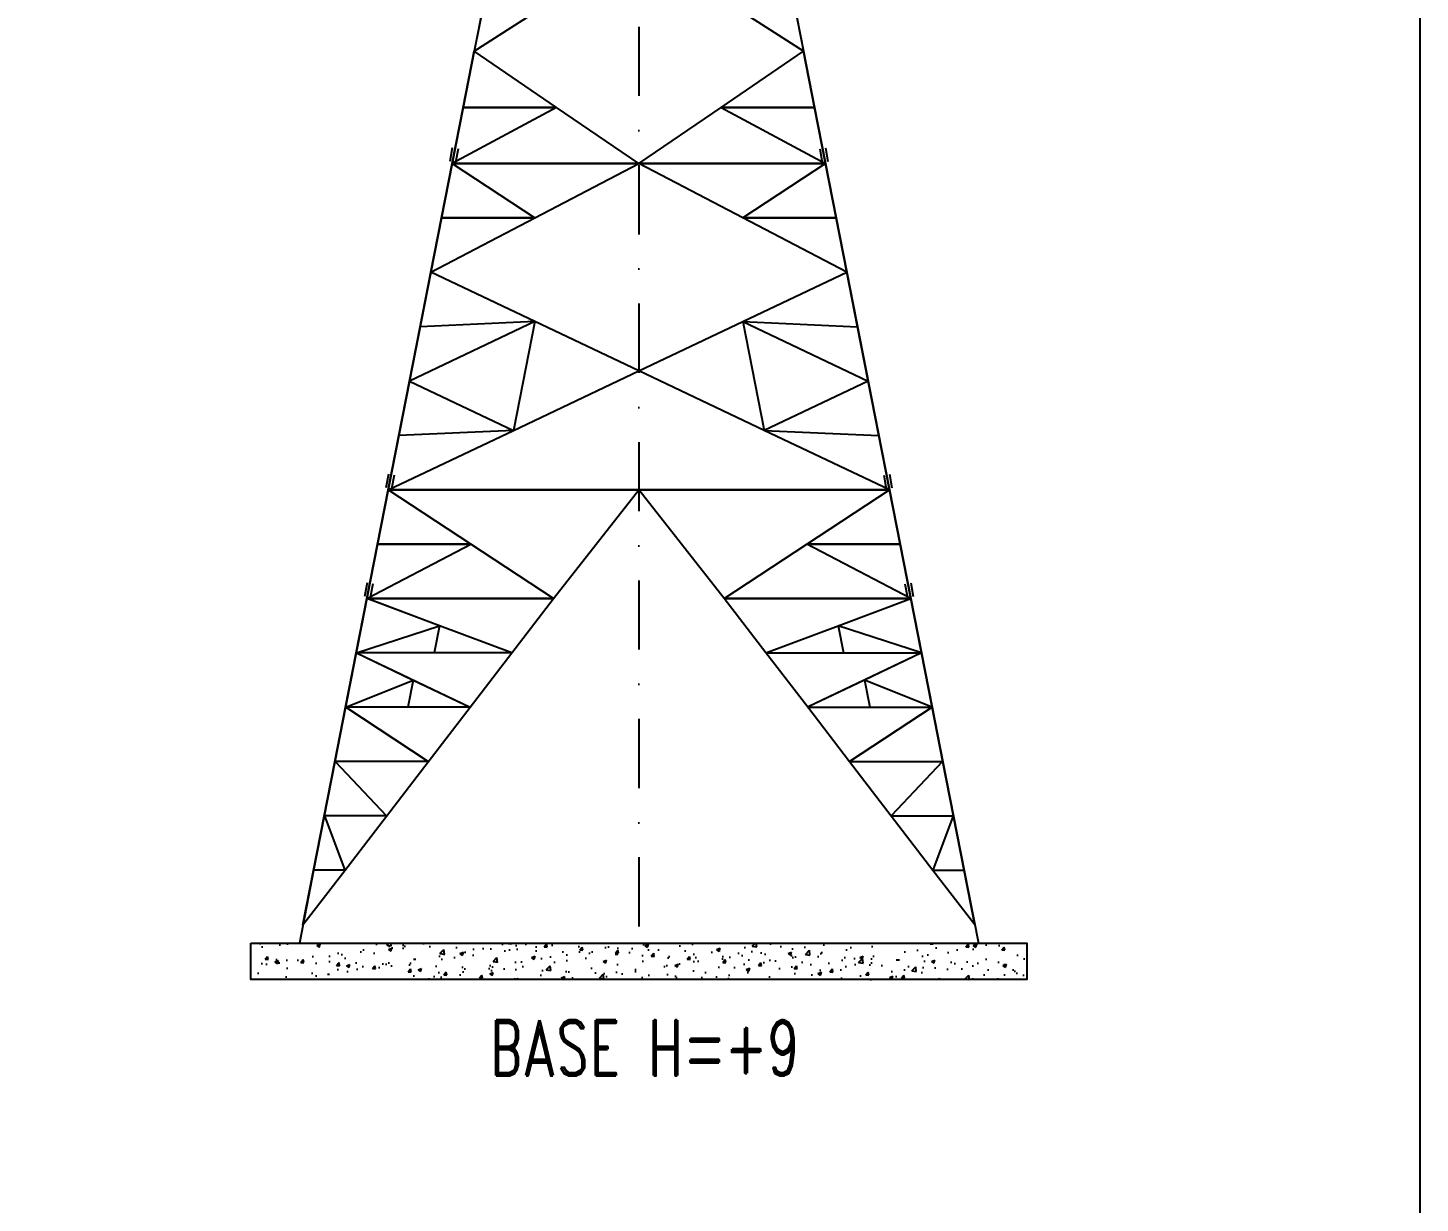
# Model space of a CAD drawing. Extents: x 512650 to 528870, y -6972 to 4508.
# Drawn here: x 526858 to 528870, y -3593 to -1894 of the extents above; entities that cross this region are included whole.
import ezdxf

# ---------------------------------------------------------------- set-up
doc = ezdxf.new("R2010")
doc.units = 0
doc.header["$LTSCALE"] = 200
doc.header["$MEASUREMENT"] = 0
doc.linetypes.add('DASHDOT', pattern=[1, 0.5, -0.25, 0, -0.25])
doc.layers.add('LS', color=7, linetype='CONTINUOUS')
doc.layers.add('MZ', color=6, linetype='DASHDOT')
doc.styles.add('RD', font='ROMAND8.SHX', dxfattribs={"width": 0.7})

msp = doc.modelspace()

# ---------------------------------------------------------------- hatches: boundary and pattern name
at = {"layer": 'LS'}
h = msp.add_hatch(dxfattribs=at)
h.set_pattern_fill('AR-CONC', color=3, scale=7.200107, style=0)
h.set_pattern_definition([(50, (504663.67, -7769.687), (51.6435, -4.51822), [5.40008, -59.40088]), (355, (504663.67, -7769.687), (-9.99024, 54.15864), [4.32006, -47.5207]), (100.4514, (504667.974, -7770.063), (41.65329, 49.64038), [4.58936, -50.48298]), (46.1842, (504663.67, -7755.287), (76.8425, -11.91755), [8.10012, -89.10132]), (96.6356, (504670.074, -7756.28), (67.29671, 70.13753), [6.88404, -75.72446]), (351.1842, (504663.67, -7755.29), (67.29666, 70.13758), [6.4801, -71.28106]), (21, (504670.87, -7758.887), (42.977945, -28.98899), [5.40008, -59.40088]), (326, (504670.87, -7758.887), (17.51896, 52.21158), [4.32006, -47.5207]), (71.4514, (504674.45, -7761.3), (60.49693, 23.22254), [4.58936, -50.48298]), (37.5, (504663.67, -7769.687), (0.875523, 23.968713), [0, -46.944696, 0, -48.240715, 0, -47.700707]), (7.5, (504663.67, -7769.687), (18.941288, 28.398064), [0, -27.504408, 0, -45.86468, 0, -18.18027]), (327.5, (504647.614, -7769.687), (38.435785, -1.623975), [0, -18.000267, 0, -56.160833, 0, -74.521105]), (317.5, (504640.414, -7769.687), (41.990027, 7.207666), [0, -23.400347, 0, -37.296553, 0, -52.920785])])
h.paths.add_polyline_path([(528301.886, -3217.589), (527180.12, -3217.589), (527180.12, -3270.071), (528301.886, -3270.071)])

# ---------------------------------------------------------------- linework, layer by layer
at = {"layer": 'LS', "color": 6, "ltscale": 0.01}
for p, q in [((527503.16, -1928.083), (527622.055, -1851.369)), ((527503.16, -1928.083), (527622.055, -1851.369)), ((527518.198, -1851.369), (527503.16, -1928.083)), ((527518.198, -1851.369), (527503.16, -1928.083)), ((527516.522, -1859.963), (527503.16, -1928.083)), ((527516.522, -1859.963), (527503.16, -1928.083)), ((527978.847, -1928.083), (527859.951, -1851.369)), ((527978.847, -1928.083), (527859.951, -1851.369)), ((527963.808, -1851.369), (527978.847, -1928.083)), ((527963.808, -1851.369), (527978.847, -1928.083)), ((527965.485, -1859.963), (527978.847, -1928.083)), ((527965.485, -1859.963), (527978.847, -1928.083)), ((527487.23, -2009.303), (527503.16, -1928.083)), ((527487.23, -2009.303), (527503.16, -1928.083)), ((527503.16, -1928.083), (527487.23, -2009.303)), ((527503.16, -1928.083), (527487.23, -2009.303)), ((527622.055, -2009.303), (527503.16, -1928.083)), ((527622.055, -2009.303), (527503.16, -1928.083)), ((527859.951, -2009.303), (527978.847, -1928.083)), ((527859.951, -2009.303), (527978.847, -1928.083)), ((527994.776, -2009.303), (527978.847, -1928.083)), ((527994.776, -2009.303), (527978.847, -1928.083)), ((527978.847, -1928.083), (527994.776, -2009.303)), ((527978.847, -1928.083), (527994.776, -2009.303)), ((527622.055, -2009.303), (527471.3, -2090.523)), ((527622.055, -2009.303), (527471.3, -2090.523)), ((527487.23, -2009.303), (527471.3, -2090.523)), ((527487.23, -2009.303), (527471.3, -2090.523)), ((527471.3, -2090.523), (527487.23, -2009.303)), ((527471.3, -2090.523), (527487.23, -2009.303)), ((527487.23, -2009.303), (527471.3, -2090.523)), ((527487.23, -2009.303), (527471.3, -2090.523)), ((527487.23, -2009.303), (527622.055, -2009.303)), ((527622.055, -2009.303), (527487.23, -2009.303)), ((527741.003, -2090.523), (527622.055, -2009.303)), ((527741.003, -2090.523), (527622.055, -2009.303)), ((527741.003, -2090.523), (527859.951, -2009.303)), ((527741.003, -2090.523), (527859.951, -2009.303)), ((527859.951, -2009.303), (527994.776, -2009.303)), ((527994.776, -2009.303), (527859.951, -2009.303)), ((527859.951, -2009.303), (528010.706, -2090.523)), ((527859.951, -2009.303), (528010.706, -2090.523)), ((527994.776, -2009.303), (528010.706, -2090.523)), ((527994.776, -2009.303), (528010.706, -2090.523)), ((528010.706, -2090.523), (527994.776, -2009.303)), ((528010.706, -2090.523), (527994.776, -2009.303)), ((527994.776, -2009.303), (528010.706, -2090.523)), ((527994.776, -2009.303), (528010.706, -2090.523)), ((527471.396, -2067.769), (527467.887, -2087.45)), ((527479.65, -2069.241), (527476.141, -2088.921)), ((528002.356, -2069.241), (528005.866, -2088.921)), ((528010.61, -2067.769), (528014.12, -2087.45)), ((527471.3, -2090.523), (527455.895, -2169.123)), ((527471.3, -2090.523), (527455.895, -2169.123)), ((527455.895, -2169.123), (527471.3, -2090.523)), ((527455.895, -2169.123), (527471.3, -2090.523)), ((527471.3, -2090.523), (527455.895, -2169.123)), ((527471.3, -2090.523), (527455.895, -2169.123)), ((527606.126, -2090.523), (527471.3, -2090.523)), ((527471.3, -2090.523), (527606.126, -2090.523)), ((527471.3, -2090.523), (527606.126, -2090.523)), ((527471.3, -2090.523), (527606.126, -2090.523)), ((527471.3, -2090.523), (527606.126, -2090.523)), ((527606.126, -2090.523), (527471.3, -2090.523)), ((527606.126, -2090.523), (527471.3, -2090.523)), ((527606.126, -2090.523), (527471.3, -2090.523)), ((527471.3, -2090.523), (527590.72, -2169.123)), ((527471.3, -2090.523), (527590.72, -2169.123)), ((527590.72, -2169.123), (527741.003, -2090.523)), ((527590.72, -2169.123), (527741.003, -2090.523)), ((527606.126, -2090.523), (527741.003, -2090.523)), ((527741.003, -2090.523), (527606.126, -2090.523)), ((527741.003, -2090.523), (527606.126, -2090.523)), ((527741.003, -2090.523), (527606.126, -2090.523)), ((527741.003, -2090.523), (527875.881, -2090.523)), ((527875.881, -2090.523), (527741.003, -2090.523)), ((527741.003, -2090.523), (527875.881, -2090.523)), ((527741.003, -2090.523), (527875.881, -2090.523)), ((527891.286, -2169.123), (527741.003, -2090.523)), ((527891.286, -2169.123), (527741.003, -2090.523)), ((528010.706, -2090.523), (527875.881, -2090.523)), ((527875.881, -2090.523), (528010.706, -2090.523)), ((528010.706, -2090.523), (527875.881, -2090.523)), ((528010.706, -2090.523), (527875.881, -2090.523)), ((527875.881, -2090.523), (528010.706, -2090.523)), ((528010.706, -2090.523), (527875.881, -2090.523)), ((527875.881, -2090.523), (528010.706, -2090.523)), ((528010.706, -2090.523), (527891.286, -2169.123)), ((528010.706, -2090.523), (527891.286, -2169.123)), ((528010.706, -2090.523), (528026.112, -2169.123)), ((528010.706, -2090.523), (528026.112, -2169.123)), ((528026.112, -2169.123), (528010.706, -2090.523)), ((528026.112, -2169.123), (528010.706, -2090.523)), ((528010.706, -2090.523), (528026.112, -2169.123)), ((528010.706, -2090.523), (528026.112, -2169.123)), ((527440.489, -2247.723), (527455.895, -2169.123)), ((527440.489, -2247.723), (527455.895, -2169.123)), ((527440.489, -2247.723), (527590.72, -2169.123)), ((527440.489, -2247.723), (527590.72, -2169.123)), ((527455.895, -2169.123), (527440.489, -2247.723)), ((527455.895, -2169.123), (527440.489, -2247.723)), ((527455.895, -2169.123), (527590.72, -2169.123)), ((527590.72, -2169.123), (527455.895, -2169.123)), ((527891.286, -2169.123), (528026.112, -2169.123)), ((528026.112, -2169.123), (527891.286, -2169.123)), ((528041.517, -2247.723), (527891.286, -2169.123)), ((528041.517, -2247.723), (527891.286, -2169.123)), ((528041.517, -2247.723), (528026.112, -2169.123)), ((528041.517, -2247.723), (528026.112, -2169.123)), ((528026.112, -2169.123), (528041.517, -2247.723)), ((528026.112, -2169.123), (528041.517, -2247.723)), ((527425.084, -2326.323), (527440.489, -2247.723)), ((527425.084, -2326.323), (527440.489, -2247.723)), ((527440.489, -2247.723), (527426.498, -2318.987)), ((527440.489, -2247.723), (527426.498, -2318.987)), ((527590.72, -2318.987), (527440.489, -2247.723)), ((527590.72, -2318.987), (527440.489, -2247.723)), ((527891.286, -2318.987), (528041.517, -2247.723)), ((527891.286, -2318.987), (528041.517, -2247.723)), ((528056.923, -2326.323), (528041.517, -2247.723)), ((528056.923, -2326.323), (528041.517, -2247.723)), ((528041.517, -2247.723), (528055.508, -2318.987)), ((528041.517, -2247.723), (528055.508, -2318.987)), ((527426.498, -2318.987), (527395.687, -2476.187)), ((527426.498, -2318.987), (527395.687, -2476.187)), ((527426.498, -2318.987), (527409.626, -2404.923)), ((527426.498, -2318.987), (527409.626, -2404.923)), ((527590.72, -2318.987), (527409.626, -2404.923)), ((527590.72, -2318.987), (527409.626, -2404.923)), ((527409.626, -2404.923), (527425.084, -2326.323)), ((527409.626, -2404.923), (527425.084, -2326.323)), ((527426.498, -2318.987), (527412.508, -2390.303)), ((527426.498, -2318.987), (527412.508, -2390.303)), ((527590.72, -2318.987), (527425.084, -2326.323)), ((527590.72, -2318.987), (527425.084, -2326.323)), ((527425.084, -2326.323), (527426.498, -2318.987)), ((527425.084, -2326.323), (527426.498, -2318.987)), ((527590.72, -2318.987), (527559.909, -2476.187)), ((527590.72, -2318.987), (527559.909, -2476.187)), ((527741.003, -2390.303), (527590.72, -2318.987)), ((527741.003, -2390.303), (527590.72, -2318.987)), ((527741.003, -2390.303), (527891.286, -2318.987)), ((527741.003, -2390.303), (527891.286, -2318.987)), ((527891.286, -2318.987), (528056.923, -2326.323)), ((527891.286, -2318.987), (528056.923, -2326.323)), ((527891.286, -2318.987), (528072.381, -2404.923)), ((527891.286, -2318.987), (528072.381, -2404.923)), ((527891.286, -2318.987), (527922.098, -2476.187)), ((527891.286, -2318.987), (527922.098, -2476.187)), ((528056.923, -2326.323), (528055.508, -2318.987)), ((528056.923, -2326.323), (528055.508, -2318.987)), ((528055.508, -2318.987), (528072.381, -2404.923)), ((528055.508, -2318.987), (528072.381, -2404.923)), ((528055.508, -2318.987), (528086.319, -2476.187)), ((528055.508, -2318.987), (528086.319, -2476.187)), ((528055.508, -2318.987), (528069.499, -2390.303)), ((528055.508, -2318.987), (528069.499, -2390.303)), ((528072.381, -2404.923), (528056.923, -2326.323)), ((528072.381, -2404.923), (528056.923, -2326.323)), ((527412.508, -2390.303), (527395.687, -2476.187)), ((527412.508, -2390.303), (527395.687, -2476.187)), ((527559.909, -2476.187), (527741.003, -2390.303)), ((527559.909, -2476.187), (527741.003, -2390.303)), ((527922.098, -2476.187), (527741.003, -2390.303)), ((527922.098, -2476.187), (527741.003, -2390.303)), ((528069.499, -2390.303), (528086.319, -2476.187)), ((528069.499, -2390.303), (528086.319, -2476.187)), ((527394.22, -2483.523), (527409.626, -2404.923)), ((527394.22, -2483.523), (527409.626, -2404.923)), ((527409.626, -2404.923), (527395.687, -2476.187)), ((527409.626, -2404.923), (527395.687, -2476.187)), ((527409.626, -2404.923), (527559.909, -2476.187)), ((527409.626, -2404.923), (527559.909, -2476.187)), ((528072.381, -2404.923), (527922.098, -2476.187)), ((528072.381, -2404.923), (527922.098, -2476.187)), ((528072.381, -2404.923), (528086.319, -2476.187)), ((528072.381, -2404.923), (528086.319, -2476.187)), ((528087.786, -2483.523), (528072.381, -2404.923)), ((528087.786, -2483.523), (528072.381, -2404.923)), ((527378.814, -2562.123), (527559.909, -2476.187)), ((527378.814, -2562.123), (527559.909, -2476.187)), ((527395.687, -2476.187), (527378.814, -2562.123)), ((527395.687, -2476.187), (527378.814, -2562.123)), ((527378.814, -2562.123), (527394.22, -2483.523)), ((527378.814, -2562.123), (527394.22, -2483.523)), ((527395.687, -2476.187), (527394.22, -2483.523)), ((527395.687, -2476.187), (527394.22, -2483.523)), ((527559.909, -2476.187), (527394.22, -2483.523)), ((527559.909, -2476.187), (527394.22, -2483.523)), ((527922.098, -2476.187), (528087.786, -2483.523)), ((527922.098, -2476.187), (528087.786, -2483.523)), ((528103.192, -2562.123), (527922.098, -2476.187)), ((528103.192, -2562.123), (527922.098, -2476.187)), ((528086.319, -2476.187), (528087.786, -2483.523)), ((528086.319, -2476.187), (528087.786, -2483.523)), ((528086.319, -2476.187), (528103.192, -2562.123)), ((528086.319, -2476.187), (528103.192, -2562.123)), ((528103.192, -2562.123), (528087.786, -2483.523)), ((528103.192, -2562.123), (528087.786, -2483.523)), ((527378.91, -2539.369), (527375.401, -2559.05)), ((527387.164, -2540.841), (527383.655, -2560.521)), ((528094.842, -2540.841), (528098.352, -2560.521)), ((528103.096, -2539.369), (528106.606, -2559.05)), ((527378.814, -2562.123), (527348.003, -2719.323)), ((527378.814, -2562.123), (527348.003, -2719.323)), ((527363.409, -2640.723), (527378.814, -2562.123)), ((527363.409, -2640.723), (527378.814, -2562.123)), ((527378.814, -2562.123), (527363.409, -2640.723)), ((527378.814, -2562.123), (527363.409, -2640.723)), ((527378.814, -2562.123), (527499.544, -2562.123)), ((527378.814, -2562.123), (527499.544, -2562.123)), ((527378.814, -2562.123), (527439.179, -2562.123)), ((527378.814, -2562.123), (527439.179, -2562.123)), ((527378.814, -2562.123), (527439.179, -2562.123)), ((527498.286, -2640.723), (527378.814, -2562.123)), ((527498.286, -2640.723), (527378.814, -2562.123)), ((527378.814, -2562.123), (527559.909, -2562.123)), ((527559.909, -2562.123), (527378.814, -2562.123)), ((527378.814, -2562.123), (527499.544, -2562.123)), ((527378.814, -2562.123), (527499.544, -2562.123)), ((527378.814, -2562.123), (527439.179, -2562.123)), ((527378.814, -2562.123), (527439.179, -2562.123)), ((527378.814, -2562.123), (528103.192, -2562.123)), ((527439.179, -2562.123), (527499.544, -2562.123)), ((527439.179, -2562.123), (527499.544, -2562.123)), ((527499.544, -2562.123), (527620.274, -2562.123)), ((527499.544, -2562.123), (527620.274, -2562.123)), ((527499.544, -2562.123), (527559.909, -2562.123)), ((527499.544, -2562.123), (527559.909, -2562.123)), ((527559.909, -2562.123), (527620.274, -2562.123)), ((527559.909, -2562.123), (527620.274, -2562.123)), ((527559.909, -2562.123), (527741.003, -2562.123)), ((527741.003, -2562.123), (527559.909, -2562.123)), ((527617.706, -2719.323), (527741.003, -2562.123)), ((527617.706, -2719.323), (527741.003, -2562.123)), ((527620.274, -2562.123), (527741.003, -2562.123)), ((527620.274, -2562.123), (527741.003, -2562.123)), ((527620.274, -2562.123), (527741.003, -2562.123)), ((527620.274, -2562.123), (527741.003, -2562.123)), ((527864.3, -2719.323), (527741.003, -2562.123)), ((527864.3, -2719.323), (527741.003, -2562.123)), ((527741.003, -2562.123), (527922.098, -2562.123)), ((527922.098, -2562.123), (527741.003, -2562.123)), ((527861.733, -2562.123), (527741.003, -2562.123)), ((527861.733, -2562.123), (527741.003, -2562.123)), ((527741.003, -2562.123), (527861.733, -2562.123)), ((527741.003, -2562.123), (527861.733, -2562.123)), ((527922.098, -2562.123), (527861.733, -2562.123)), ((527922.098, -2562.123), (527861.733, -2562.123)), ((527982.462, -2562.123), (527861.733, -2562.123)), ((527982.462, -2562.123), (527861.733, -2562.123)), ((527922.098, -2562.123), (528103.192, -2562.123)), ((528103.192, -2562.123), (527922.098, -2562.123)), ((527982.462, -2562.123), (527922.098, -2562.123)), ((527982.462, -2562.123), (527922.098, -2562.123)), ((528103.192, -2562.123), (527982.462, -2562.123)), ((527982.462, -2562.123), (528103.192, -2562.123)), ((528103.192, -2562.123), (527982.462, -2562.123)), ((528103.192, -2562.123), (527982.462, -2562.123)), ((528042.827, -2562.123), (527982.462, -2562.123)), ((528042.827, -2562.123), (527982.462, -2562.123)), ((527983.72, -2640.723), (528103.192, -2562.123)), ((527983.72, -2640.723), (528103.192, -2562.123)), ((528103.192, -2562.123), (528042.827, -2562.123)), ((528103.192, -2562.123), (528042.827, -2562.123)), ((528042.827, -2562.123), (528103.192, -2562.123)), ((528103.192, -2562.123), (528042.827, -2562.123)), ((528103.192, -2562.123), (528042.827, -2562.123)), ((528103.192, -2562.123), (528134.003, -2719.323)), ((528103.192, -2562.123), (528134.003, -2719.323)), ((528118.598, -2640.723), (528103.192, -2562.123)), ((528118.598, -2640.723), (528103.192, -2562.123)), ((528103.192, -2562.123), (528118.598, -2640.723)), ((528103.192, -2562.123), (528118.598, -2640.723)), ((527348.003, -2719.323), (527498.286, -2640.723)), ((527348.003, -2719.323), (527498.286, -2640.723)), ((527348.003, -2719.323), (527363.409, -2640.723)), ((527348.003, -2719.323), (527363.409, -2640.723)), ((527348.003, -2719.323), (527363.409, -2640.723)), ((527348.003, -2719.323), (527363.409, -2640.723)), ((527363.409, -2640.723), (527348.003, -2719.323)), ((527363.409, -2640.723), (527348.003, -2719.323)), ((527363.409, -2640.723), (527498.286, -2640.723)), ((527498.286, -2640.723), (527363.409, -2640.723)), ((527617.706, -2719.323), (527498.286, -2640.723)), ((527617.706, -2719.323), (527498.286, -2640.723)), ((527864.3, -2719.323), (527983.72, -2640.723)), ((527864.3, -2719.323), (527983.72, -2640.723)), ((528134.003, -2719.323), (527983.72, -2640.723)), ((528134.003, -2719.323), (527983.72, -2640.723)), ((527983.72, -2640.723), (528118.598, -2640.723)), ((528118.598, -2640.723), (527983.72, -2640.723)), ((528134.003, -2719.323), (528118.598, -2640.723)), ((528134.003, -2719.323), (528118.598, -2640.723)), ((528134.003, -2719.323), (528118.598, -2640.723)), ((528134.003, -2719.323), (528118.598, -2640.723)), ((528118.598, -2640.723), (528134.003, -2719.323)), ((528118.598, -2640.723), (528134.003, -2719.323)), ((527348.099, -2696.569), (527344.59, -2716.25)), ((527356.353, -2698.041), (527352.843, -2717.721)), ((528125.654, -2698.041), (528129.163, -2717.721)), ((528133.907, -2696.569), (528137.417, -2716.25)), ((527332.598, -2797.923), (527348.003, -2719.323)), ((527348.003, -2719.323), (527332.598, -2797.923)), ((527332.598, -2797.923), (527348.003, -2719.323)), ((527348.003, -2719.323), (527332.598, -2797.923)), ((527348.003, -2719.323), (527340.3, -2758.623)), ((527348.003, -2719.323), (527340.3, -2758.623)), ((527348.003, -2719.323), (527482.828, -2719.323)), ((527348.003, -2719.323), (527482.828, -2719.323)), ((527482.828, -2719.323), (527348.003, -2719.323)), ((527348.003, -2719.323), (527482.828, -2719.323)), ((527482.828, -2719.323), (527348.003, -2719.323)), ((527482.828, -2719.323), (527348.003, -2719.323)), ((527348.003, -2719.323), (527482.828, -2719.323)), ((527482.828, -2719.323), (527348.003, -2719.323)), ((527452.758, -2758.609), (527348.052, -2719.304)), ((527452.758, -2758.609), (527348.101, -2719.323)), ((527617.706, -2719.323), (527482.828, -2719.323)), ((527617.706, -2719.323), (527482.828, -2719.323)), ((527482.828, -2719.323), (527617.706, -2719.323)), ((527617.706, -2719.323), (527482.828, -2719.323)), ((527557.341, -2797.923), (527617.706, -2719.323)), ((527557.341, -2797.923), (527617.706, -2719.323)), ((527864.3, -2719.323), (527999.178, -2719.323)), ((527864.3, -2719.323), (527999.178, -2719.323)), ((527864.3, -2719.323), (527999.178, -2719.323)), ((527999.178, -2719.323), (527864.3, -2719.323)), ((527924.665, -2797.923), (527864.3, -2719.323)), ((527924.665, -2797.923), (527864.3, -2719.323)), ((528134.003, -2719.323), (527999.178, -2719.323)), ((528134.003, -2719.323), (527999.178, -2719.323)), ((528134.003, -2719.323), (527999.178, -2719.323)), ((527999.178, -2719.323), (528134.003, -2719.323)), ((527999.178, -2719.323), (528134.003, -2719.323)), ((527999.178, -2719.323), (528134.003, -2719.323)), ((527999.178, -2719.323), (528134.003, -2719.323)), ((528134.003, -2719.323), (527999.178, -2719.323)), ((528029.248, -2758.609), (528133.954, -2719.304)), ((528029.248, -2758.609), (528133.905, -2719.323)), ((528149.409, -2797.923), (528134.003, -2719.323)), ((528134.003, -2719.323), (528149.409, -2797.923)), ((528134.003, -2719.323), (528141.706, -2758.623)), ((528149.409, -2797.923), (528134.003, -2719.323)), ((528134.003, -2719.323), (528149.409, -2797.923)), ((528134.003, -2719.323), (528141.706, -2758.623)), ((527332.598, -2797.923), (527340.3, -2758.623)), ((527340.3, -2758.623), (527332.598, -2797.923)), ((527332.598, -2797.923), (527340.3, -2758.623)), ((527340.3, -2758.623), (527332.598, -2797.923)), ((527340.3, -2758.623), (527332.598, -2797.923)), ((527340.3, -2758.623), (527332.598, -2797.923)), ((527332.701, -2797.894), (527452.758, -2758.609)), ((527332.701, -2797.894), (527452.758, -2758.609)), ((527452.758, -2758.609), (527445.006, -2797.894)), ((527452.758, -2758.609), (527445.006, -2797.894)), ((527557.363, -2797.894), (527452.758, -2758.609)), ((527557.363, -2797.894), (527452.758, -2758.609)), ((527924.643, -2797.894), (528029.248, -2758.609)), ((527924.643, -2797.894), (528029.248, -2758.609)), ((528149.305, -2797.894), (528029.248, -2758.609)), ((528029.248, -2758.609), (528037.001, -2797.894)), ((528149.305, -2797.894), (528029.248, -2758.609)), ((528029.248, -2758.609), (528037.001, -2797.894)), ((528149.409, -2797.923), (528141.706, -2758.623)), ((528141.706, -2758.623), (528149.409, -2797.923)), ((528149.409, -2797.923), (528141.706, -2758.623)), ((528141.706, -2758.623), (528149.409, -2797.923)), ((528141.706, -2758.623), (528149.409, -2797.923)), ((528141.706, -2758.623), (528149.409, -2797.923)), ((527317.192, -2876.523), (527332.598, -2797.923)), ((527332.598, -2797.923), (527317.192, -2876.523)), ((527317.192, -2876.523), (527332.598, -2797.923)), ((527332.598, -2797.923), (527317.192, -2876.523)), ((527332.598, -2797.923), (527324.895, -2837.223)), ((527332.598, -2797.923), (527324.895, -2837.223)), ((527332.701, -2797.894), (527497.02, -2876.466)), ((527332.701, -2797.894), (527497.02, -2876.466)), ((527445.006, -2797.894), (527332.701, -2797.894)), ((527332.701, -2797.894), (527414.834, -2837.18)), ((527445.006, -2797.894), (527332.701, -2797.894)), ((527332.701, -2797.894), (527414.834, -2837.18)), ((527557.363, -2797.894), (527445.006, -2797.894)), ((527557.363, -2797.894), (527445.006, -2797.894)), ((527496.976, -2876.523), (527557.341, -2797.923)), ((527496.976, -2876.523), (527557.341, -2797.923)), ((527924.643, -2797.894), (528037.001, -2797.894)), ((527924.643, -2797.894), (528037.001, -2797.894)), ((527985.03, -2876.523), (527924.665, -2797.923)), ((527985.03, -2876.523), (527924.665, -2797.923)), ((528149.305, -2797.894), (527984.986, -2876.466)), ((528149.305, -2797.894), (527984.986, -2876.466)), ((528037.001, -2797.894), (528149.305, -2797.894)), ((528037.001, -2797.894), (528149.305, -2797.894)), ((528149.305, -2797.894), (528067.172, -2837.18)), ((528149.305, -2797.894), (528067.172, -2837.18)), ((528164.814, -2876.523), (528149.409, -2797.923)), ((528149.409, -2797.923), (528164.814, -2876.523)), ((528149.409, -2797.923), (528157.112, -2837.223)), ((528164.814, -2876.523), (528149.409, -2797.923)), ((528149.409, -2797.923), (528164.814, -2876.523)), ((528149.409, -2797.923), (528157.112, -2837.223)), ((527317.192, -2876.523), (527324.895, -2837.223)), ((527324.895, -2837.223), (527317.192, -2876.523)), ((527317.192, -2876.523), (527324.895, -2837.223)), ((527324.895, -2837.223), (527317.192, -2876.523)), ((527324.895, -2837.223), (527317.192, -2876.523)), ((527324.895, -2837.223), (527317.192, -2876.523)), ((527317.301, -2876.466), (527414.834, -2837.18)), ((527317.301, -2876.466), (527414.834, -2837.18)), ((527414.834, -2837.18), (527407.134, -2876.466)), ((527414.834, -2837.18), (527407.134, -2876.466)), ((527414.834, -2837.18), (527497.02, -2876.466)), ((527414.834, -2837.18), (527497.02, -2876.466)), ((528067.172, -2837.18), (527984.986, -2876.466)), ((528067.172, -2837.18), (527984.986, -2876.466)), ((528164.705, -2876.466), (528067.172, -2837.18)), ((528067.172, -2837.18), (528074.872, -2876.466)), ((528164.705, -2876.466), (528067.172, -2837.18)), ((528067.172, -2837.18), (528074.872, -2876.466)), ((528164.814, -2876.523), (528157.112, -2837.223)), ((528157.112, -2837.223), (528164.814, -2876.523)), ((528164.814, -2876.523), (528157.112, -2837.223)), ((528157.112, -2837.223), (528164.814, -2876.523)), ((528157.112, -2837.223), (528164.814, -2876.523)), ((528157.112, -2837.223), (528164.814, -2876.523)), ((527317.192, -2876.523), (527301.786, -2955.123)), ((527317.192, -2876.523), (527301.786, -2955.123)), ((527301.786, -2955.123), (527317.192, -2876.523)), ((527317.192, -2876.523), (527301.786, -2955.123)), ((527301.786, -2955.123), (527317.192, -2876.523)), ((527317.192, -2876.523), (527301.786, -2955.123)), ((527436.677, -2955.037), (527317.301, -2876.466)), ((527317.301, -2876.466), (527436.677, -2955.037)), ((527436.677, -2955.037), (527317.301, -2876.466)), ((527317.301, -2876.466), (527436.677, -2955.037)), ((527407.134, -2876.466), (527317.301, -2876.466)), ((527407.134, -2876.466), (527317.301, -2876.466)), ((527497.02, -2876.466), (527407.134, -2876.466)), ((527497.02, -2876.466), (527407.134, -2876.466)), ((527436.612, -2955.123), (527496.976, -2876.523)), ((527436.612, -2955.123), (527496.976, -2876.523)), ((527984.986, -2876.466), (528074.872, -2876.466)), ((527984.986, -2876.466), (528074.872, -2876.466)), ((528045.395, -2955.123), (527985.03, -2876.523)), ((528045.395, -2955.123), (527985.03, -2876.523)), ((528045.329, -2955.037), (528164.705, -2876.466)), ((528164.705, -2876.466), (528045.329, -2955.037)), ((528045.329, -2955.037), (528164.705, -2876.466)), ((528164.705, -2876.466), (528045.329, -2955.037)), ((528074.872, -2876.466), (528164.705, -2876.466)), ((528074.872, -2876.466), (528164.705, -2876.466)), ((528164.814, -2876.523), (528180.22, -2955.123)), ((528164.814, -2876.523), (528180.22, -2955.123)), ((528180.22, -2955.123), (528164.814, -2876.523)), ((528164.814, -2876.523), (528180.22, -2955.123)), ((528180.22, -2955.123), (528164.814, -2876.523)), ((528164.814, -2876.523), (528180.22, -2955.123)), ((527301.786, -2955.123), (527286.381, -3033.723)), ((527301.786, -2955.123), (527286.381, -3033.723)), ((527286.381, -3033.723), (527301.786, -2955.123)), ((527301.786, -2955.123), (527286.381, -3033.723)), ((527286.381, -3033.723), (527301.786, -2955.123)), ((527301.786, -2955.123), (527286.381, -3033.723)), ((527436.677, -2955.037), (527301.901, -2955.037)), ((527301.901, -2955.037), (527376.334, -3033.609)), ((527301.901, -2955.037), (527376.334, -3033.609)), ((527436.677, -2955.037), (527301.901, -2955.037)), ((527301.901, -2955.037), (527376.334, -3033.609)), ((527301.901, -2955.037), (527376.334, -3033.609)), ((527376.247, -3033.723), (527436.612, -2955.123)), ((527376.247, -3033.723), (527436.612, -2955.123)), ((528045.329, -2955.037), (528180.105, -2955.037)), ((528045.329, -2955.037), (528180.105, -2955.037)), ((528105.76, -3033.723), (528045.395, -2955.123)), ((528105.76, -3033.723), (528045.395, -2955.123)), ((528180.105, -2955.037), (528105.672, -3033.609)), ((528180.105, -2955.037), (528105.672, -3033.609)), ((528180.105, -2955.037), (528105.672, -3033.609)), ((528180.105, -2955.037), (528105.672, -3033.609)), ((528180.22, -2955.123), (528195.626, -3033.723)), ((528180.22, -2955.123), (528195.626, -3033.723)), ((528195.626, -3033.723), (528180.22, -2955.123)), ((528180.22, -2955.123), (528195.626, -3033.723)), ((528195.626, -3033.723), (528180.22, -2955.123)), ((528180.22, -2955.123), (528195.626, -3033.723)), ((527286.381, -3033.723), (527270.923, -3112.323)), ((527286.381, -3033.723), (527270.923, -3112.323)), ((527270.923, -3112.323), (527286.381, -3033.723)), ((527286.381, -3033.723), (527270.923, -3112.323)), ((527270.923, -3112.323), (527286.381, -3033.723)), ((527286.381, -3033.723), (527270.923, -3112.323)), ((527376.334, -3033.609), (527286.501, -3033.609)), ((527286.501, -3033.609), (527315.991, -3112.18)), ((527286.501, -3033.609), (527315.991, -3112.18)), ((527376.334, -3033.609), (527286.501, -3033.609)), ((527286.501, -3033.609), (527315.991, -3112.18)), ((527286.501, -3033.609), (527315.991, -3112.18)), ((527315.882, -3112.323), (527376.247, -3033.723)), ((527315.882, -3112.323), (527376.247, -3033.723)), ((528105.672, -3033.609), (528195.506, -3033.609)), ((528105.672, -3033.609), (528195.506, -3033.609)), ((528166.124, -3112.323), (528105.76, -3033.723)), ((528166.124, -3112.323), (528105.76, -3033.723)), ((528195.506, -3033.609), (528166.015, -3112.18)), ((528195.506, -3033.609), (528166.015, -3112.18)), ((528195.506, -3033.609), (528166.015, -3112.18)), ((528195.506, -3033.609), (528166.015, -3112.18)), ((528195.626, -3033.723), (528211.084, -3112.323)), ((528195.626, -3033.723), (528211.084, -3112.323)), ((528211.084, -3112.323), (528195.626, -3033.723)), ((528195.626, -3033.723), (528211.084, -3112.323)), ((528211.084, -3112.323), (528195.626, -3033.723)), ((528195.626, -3033.723), (528211.084, -3112.323)), ((527270.923, -3112.323), (527250.291, -3217.589)), ((527255.517, -3190.923), (527270.923, -3112.323)), ((527255.517, -3190.923), (527315.882, -3112.323)), ((527270.923, -3112.323), (527255.517, -3190.923)), ((527255.517, -3190.923), (527270.923, -3112.323)), ((527255.517, -3190.923), (527315.882, -3112.323)), ((527315.991, -3112.18), (527271.049, -3112.18)), ((527315.991, -3112.18), (527271.049, -3112.18)), ((527315.991, -3112.18), (527271.049, -3112.18)), ((527315.991, -3112.18), (527271.049, -3112.18)), ((528166.015, -3112.18), (528210.958, -3112.18)), ((528226.489, -3190.923), (528166.124, -3112.323)), ((528226.489, -3190.923), (528166.124, -3112.323)), ((528226.489, -3190.923), (528211.084, -3112.323)), ((528211.084, -3112.323), (528226.489, -3190.923)), ((528226.489, -3190.923), (528211.084, -3112.323)), ((528211.084, -3112.323), (528231.716, -3217.589))]:
    msp.add_line(p, q, dxfattribs=at)
at = {"layer": 'LS', "color": 8}
msp.add_lwpolyline([(512650.239, 4508.217), (512650.239, -6971.783), (525370.239, -6971.783), (525370.239, -5371.783), (528870.239, -5371.783), (528870.239, 4508.217), (512650.239, 4508.217)], close=True, dxfattribs=at)
at = {"layer": 'LS', "color": 3}
msp.add_lwpolyline([(527180.12, -3217.589), (528301.886, -3217.589), (528301.886, -3270.071), (527180.12, -3270.071)], close=True, dxfattribs=at)
at = {"layer": 'MZ'}
msp.add_line((527741.003, -492.08), (527741.003, -3217.589), dxfattribs=at)

# ---------------------------------------------------------------- texts
at = {"layer": 'LS', "color": 3, "insert": (527749.664, -3368.997), "char_height": 80, "attachment_point": 5, "style": 'RD'}
msp.add_mtext('BASE H=+9', dxfattribs=at)

doc.saveas('drawing.dxf')
